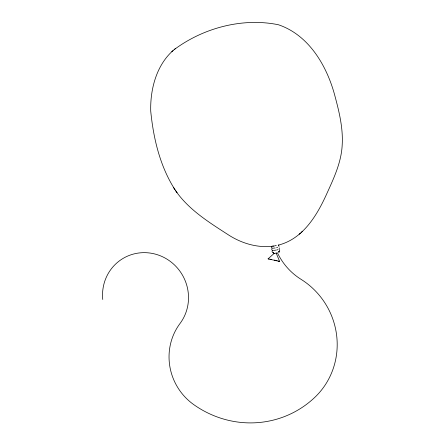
<?xml version="1.0" encoding="UTF-8"?>
<svg xmlns="http://www.w3.org/2000/svg" width="445" height="445" viewBox="0 0 445 445"><rect width="100%" height="100%" fill="white"/><g stroke="black" fill="none" stroke-linecap="round" stroke-linejoin="round"><path stroke-width="0.67" d="M278.948 246.513L278.904 245.651L278.275 244.978M271.5 246.324L271.422 247.437L272.562 248.21M279.199 248.983L279.276 247.871M272.051 248.332C271.05 249.328 272.351 250.88 273.58 250.407M278.259 245.139C303.34 238.876 317.457 214.674 327.242 192.718C334.195 177.438 341.476 161.707 342.211 144.647C343.145 128.338 339.279 112.229 335.091 96.593C327.314 66.605 309.308 35.205 278.442 24.759C242.636 17.433 203.515 27.857 174.407 49.456M175.63 48.394C157.007 62.995 150.132 88.26 150.721 111.061C153.392 138.378 160.011 166.38 175.002 189.709M276.223 253.199L279.666 261.46L268.096 258.857L274.22 253.322M299.157 234.242L300.314 233.225M301.048 232.579L302.322 231.456M171.787 51.759L173.088 50.63M272.646 250.402C271.528 250.969 272.218 252.855 273.436 252.643M278.887 251.703L279.749 250.663L279.254 249.556M278.626 252.549L279.288 252.137L278.987 251.586M278.542 251.826L279.004 251.597M277.697 247.42L276.584 247.698M278.069 249.634L276.957 249.912M276.312 245.512L275.449 245.69M277.452 252.849C276.545 252.727 272.802 254.384 273.163 252.554M276.256 250.051L274.131 250.363M275.105 245.835C258.968 248.577 242.247 243.754 228.647 235.021C208.31 221.849 186.538 208.527 173.489 187.44M275.144 247.96L273.208 248.193M273.753 252.638L273.308 252.649M268.096 258.857L269.075 259.018M270.082 259.213L271.344 259.48M274.287 260.125L275.277 260.347M276.223 260.57L277.124 260.781M278.259 261.054L279.666 261.46M175.608 190.543L177.099 192.78M102.756 299.502A44.094 42.603 59.7 0 1 156.94 254.585A44.094 42.603 59.7 0 1 180.03 323.487A56.999 55.069 59.7 0 0 193.636 404.533A99.424 96.064 59.7 0 0 314.743 397.43A74.96 72.424 59.7 0 0 300.992 279.293A61.243 59.168 59.7 0 1 277.68 253.261M272.902 246.107L273.191 246.085L272.902 246.107"/></g></svg>
